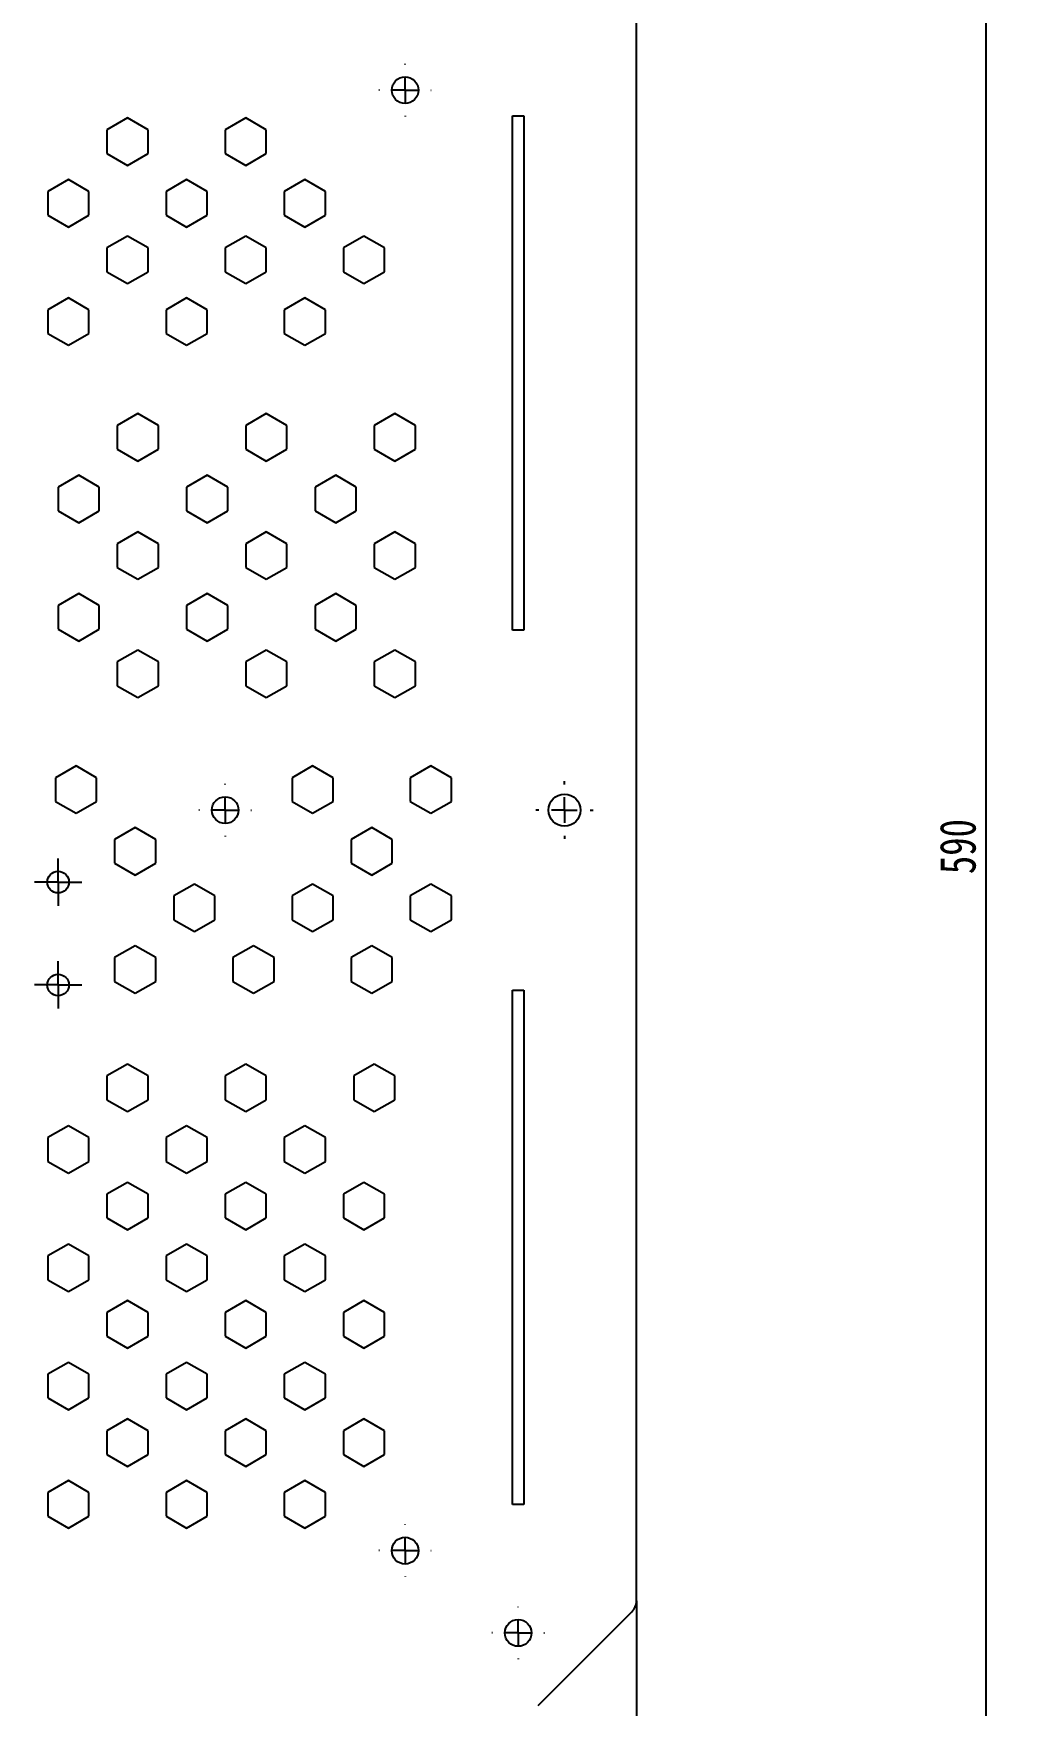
# Model space of a CAD drawing. Header units: millimetres. Extents: x 0 to 594, y 0 to 420.
# Drawn here: x 190.4 to 285, y 143.2 to 305.8 of the extents above; entities that cross this region are included whole.
import ezdxf

# ---------------------------------------------------------------- set-up
doc = ezdxf.new("R2010")
doc.units = ezdxf.units.MM
doc.layers.add('10', color=7, linetype='Continuous')
doc.styles.add('SLDTEXTSTYLE2', font='HYSWLONGFANGSONG.TTF')
doc.dimstyles.new('SLDDIMSTYLE0', dxfattribs={"dimtxt": 3.5, "dimasz": 4.08, "dimexe": 0, "dimexo": 0.0625, "dimgap": 0.875, "dimtad": 2, "dimlfac": 2, "dimrnd": 1e-09, "dimzin": 12, "dimdsep": 46, "dimtxsty": 'SLDTEXTSTYLE2', "dimsah": 1, "dimcen": 0.09, "dimadec": 0, "dimazin": 3, "dimtfac": 1, "dimtofl": 0, "dimtmove": 0, "dimatfit": 3, "dimfxl": 0, "dimfrac": 2, "dimtolj": 1, "dimtzin": 12, "dimarcsym": 0})

# ---------------------------------------------------------------- blocks, each defined once
blk = doc.blocks.new('_D')
at = {"layer": '10'}
for p, q in [((99.05, 153.38), (99.05, 70.76)), ((249.05, 153.38), (249.05, 70.76)), ((99.05, 72.76), (249.05, 72.76))]:
    blk.add_line(p, q, dxfattribs=at)
for points in [[(99.05, 72.76), (103.13, 72.25), (103.13, 73.26)], [(249.05, 72.76), (244.97, 73.26), (244.97, 72.25)]]:
    blk.add_solid(points, dxfattribs=at)
at = {"layer": '10', "insert": (170.21, 77.27), "char_height": 3.5, "attachment_point": 1, "style": 'SLDTEXTSTYLE2'}
blk.add_mtext('300', dxfattribs=at)
blk = doc.blocks.new('_D_1')
at = {"layer": '10'}
for p, q in [((184.05, 377.76), (285.05, 377.76)), ((283.05, 82.76), (283.05, 377.76)), ((184.05, 82.76), (285.05, 82.76))]:
    blk.add_line(p, q, dxfattribs=at)
for points in [[(283.05, 377.76), (282.54, 373.68), (283.55, 373.68)], [(283.05, 82.76), (283.55, 86.84), (282.54, 86.84)]]:
    blk.add_solid(points, dxfattribs=at)
at = {"layer": '10', "insert": (278.54, 224.03), "char_height": 3.5, "attachment_point": 1, "rotation": 90, "style": 'SLDTEXTSTYLE2'}
blk.add_mtext('590', dxfattribs=at)
blk = doc.blocks.new('SW_CENTERMARKSYMBOL_8')
at = {"layer": '10', "color": 0}
for p, q in [((0, 2.5), (0, 2.55)), ((-2.5, 0), (-2.55, 0)), ((0, 0), (-1.25, 0)), ((0, 0), (0, 1.25)), ((0, 0), (0, -1.25)), ((0, 0), (1.25, 0)), ((2.5, 0), (2.55, 0)), ((0, -2.5), (0, -2.55))]:
    blk.add_line(p, q, dxfattribs=at)
blk = doc.blocks.new('SW_CENTERMARKSYMBOL_23')
at = {"layer": '10', "color": 0}
for p, q in [((0, 2.5), (0, 2.8)), ((-2.5, 0), (-2.8, 0)), ((0, 0), (-1.25, 0)), ((0, 0), (0, 1.25)), ((0, 0), (0, -1.25)), ((0, 0), (1.25, 0)), ((2.5, 0), (2.8, 0)), ((0, -2.5), (0, -2.8))]:
    blk.add_line(p, q, dxfattribs=at)
blk = doc.blocks.new('SW_CENTERMARKSYMBOL_26')
at = {"layer": '10', "color": 0}
for p, q in [((0, 2.5), (0, 2.55)), ((-2.5, 0), (-2.55, 0)), ((0, 0), (-1.25, 0)), ((0, 0), (0, 1.25)), ((0, 0), (0, -1.25)), ((0, 0), (1.25, 0)), ((2.5, 0), (2.55, 0)), ((0, -2.5), (0, -2.55))]:
    blk.add_line(p, q, dxfattribs=at)
blk = doc.blocks.new('SW_CENTERMARKSYMBOL_29')
at = {"layer": '10', "color": 0}
for p, q in [((0, 2.5), (0, 2.55)), ((-2.5, 0), (-2.55, 0)), ((0, 0), (-1.25, 0)), ((0, 0), (0, 1.25)), ((0, 0), (0, -1.25)), ((0, 0), (1.25, 0)), ((2.5, 0), (2.55, 0)), ((0, -2.5), (0, -2.55))]:
    blk.add_line(p, q, dxfattribs=at)
blk = doc.blocks.new('SW_CENTERMARKSYMBOL_30')
at = {"layer": '10', "color": 0}
for p, q in [((0, 2.5), (0, 2.55)), ((-2.5, 0), (-2.55, 0)), ((0, 0), (-1.25, 0)), ((0, 0), (0, 1.25)), ((0, 0), (0, -1.25)), ((0, 0), (1.25, 0)), ((2.5, 0), (2.55, 0)), ((0, -2.5), (0, -2.55))]:
    blk.add_line(p, q, dxfattribs=at)
blk = doc.blocks.new('SW_CENTERMARKSYMBOL_32')
at = {"layer": '10', "color": 0}
for p, q in [((0, 1.25), (0, 2.3)), ((-1.25, 0), (-2.3, 0)), ((0, 0), (-1.25, 0)), ((0, 0), (0, 1.25)), ((0, 0), (0, -1.25)), ((0, 0), (1.25, 0)), ((1.25, 0), (2.3, 0)), ((0, -1.25), (0, -2.3))]:
    blk.add_line(p, q, dxfattribs=at)
blk = doc.blocks.new('SW_CENTERMARKSYMBOL_34')
at = {"layer": '10', "color": 0}
for p, q in [((0, 1.25), (0, 2.3)), ((-1.25, 0), (-2.3, 0)), ((0, 0), (-1.25, 0)), ((0, 0), (0, 1.25)), ((0, 0), (0, -1.25)), ((0, 0), (1.25, 0)), ((1.25, 0), (2.3, 0)), ((0, -1.25), (0, -2.3))]:
    blk.add_line(p, q, dxfattribs=at)

msp = doc.modelspace()

# ---------------------------------------------------------------- linework, layer by layer
at = {"color": 7, "linetype": 'Continuous', "lineweight": 25}
for p, q in [((249.0469, 153.3775), (249.0469, 307.1348)), ((199.5469, 297.5655), (197.5469, 296.4108)), ((201.5469, 296.4108), (199.5469, 297.5655)), ((211.0469, 297.5655), (209.0469, 296.4108)), ((213.0469, 296.4108), (211.0469, 297.5655)), ((236.9969, 297.7561), (238.0969, 297.7561)), ((236.9969, 247.7561), (236.9969, 297.7561)), ((238.0969, 297.7561), (238.0969, 247.7561)), ((197.5469, 296.4108), (197.5469, 294.1014)), ((201.5469, 294.1014), (201.5469, 296.4108)), ((209.0469, 296.4108), (209.0469, 294.1014)), ((213.0469, 294.1014), (213.0469, 296.4108)), ((197.5469, 294.1014), (199.5469, 292.9467)), ((199.5469, 292.9467), (201.5469, 294.1014)), ((209.0469, 294.1014), (211.0469, 292.9467)), ((211.0469, 292.9467), (213.0469, 294.1014)), ((193.7969, 291.5655), (191.7969, 290.4108)), ((195.7969, 290.4108), (193.7969, 291.5655)), ((205.2969, 291.5655), (203.2969, 290.4108)), ((207.2969, 290.4108), (205.2969, 291.5655)), ((216.7969, 291.5655), (214.7969, 290.4108)), ((218.7969, 290.4108), (216.7969, 291.5655)), ((191.7969, 290.4108), (191.7969, 288.1014)), ((195.7969, 288.1014), (195.7969, 290.4108)), ((203.2969, 290.4108), (203.2969, 288.1014)), ((207.2969, 288.1014), (207.2969, 290.4108)), ((214.7969, 290.4108), (214.7969, 288.1014)), ((218.7969, 288.1014), (218.7969, 290.4108)), ((191.7969, 288.1014), (193.7969, 286.9467)), ((193.7969, 286.9467), (195.7969, 288.1014)), ((203.2969, 288.1014), (205.2969, 286.9467)), ((205.2969, 286.9467), (207.2969, 288.1014)), ((214.7969, 288.1014), (216.7969, 286.9467)), ((216.7969, 286.9467), (218.7969, 288.1014)), ((199.5469, 286.0655), (197.5469, 284.9108)), ((197.5469, 284.9108), (197.5469, 282.6014)), ((201.5469, 284.9108), (199.5469, 286.0655)), ((201.5469, 282.6014), (201.5469, 284.9108)), ((211.0469, 286.0655), (209.0469, 284.9108)), ((209.0469, 284.9108), (209.0469, 282.6014)), ((213.0469, 284.9108), (211.0469, 286.0655)), ((213.0469, 282.6014), (213.0469, 284.9108)), ((222.5469, 286.0655), (220.5469, 284.9108)), ((220.5469, 284.9108), (220.5469, 282.6014)), ((224.5469, 284.9108), (222.5469, 286.0655)), ((224.5469, 282.6014), (224.5469, 284.9108)), ((197.5469, 282.6014), (199.5469, 281.4467)), ((199.5469, 281.4467), (201.5469, 282.6014)), ((209.0469, 282.6014), (211.0469, 281.4467)), ((211.0469, 281.4467), (213.0469, 282.6014)), ((220.5469, 282.6014), (222.5469, 281.4467)), ((222.5469, 281.4467), (224.5469, 282.6014)), ((193.7969, 280.0655), (191.7969, 278.9108)), ((195.7969, 278.9108), (193.7969, 280.0655)), ((205.2969, 280.0655), (203.2969, 278.9108)), ((207.2969, 278.9108), (205.2969, 280.0655)), ((216.7969, 280.0655), (214.7969, 278.9108)), ((218.7969, 278.9108), (216.7969, 280.0655)), ((191.7969, 278.9108), (191.7969, 276.6014)), ((195.7969, 276.6014), (195.7969, 278.9108)), ((203.2969, 278.9108), (203.2969, 276.6014)), ((207.2969, 276.6014), (207.2969, 278.9108)), ((214.7969, 278.9108), (214.7969, 276.6014)), ((218.7969, 276.6014), (218.7969, 278.9108)), ((191.7969, 276.6014), (193.7969, 275.4467)), ((193.7969, 275.4467), (195.7969, 276.6014)), ((203.2969, 276.6014), (205.2969, 275.4467)), ((205.2969, 275.4467), (207.2969, 276.6014)), ((214.7969, 276.6014), (216.7969, 275.4467)), ((216.7969, 275.4467), (218.7969, 276.6014)), ((200.5469, 268.8155), (198.5469, 267.6608)), ((202.5469, 267.6608), (200.5469, 268.8155)), ((213.0469, 268.8155), (211.0469, 267.6608)), ((215.0469, 267.6608), (213.0469, 268.8155)), ((225.5469, 268.8155), (223.5469, 267.6608)), ((227.5469, 267.6608), (225.5469, 268.8155)), ((198.5469, 267.6608), (198.5469, 265.3514)), ((202.5469, 265.3514), (202.5469, 267.6608)), ((211.0469, 267.6608), (211.0469, 265.3514)), ((215.0469, 265.3514), (215.0469, 267.6608)), ((223.5469, 267.6608), (223.5469, 265.3514)), ((227.5469, 265.3514), (227.5469, 267.6608)), ((198.5469, 265.3514), (200.5469, 264.1967)), ((200.5469, 264.1967), (202.5469, 265.3514)), ((211.0469, 265.3514), (213.0469, 264.1967)), ((213.0469, 264.1967), (215.0469, 265.3514)), ((223.5469, 265.3514), (225.5469, 264.1967)), ((225.5469, 264.1967), (227.5469, 265.3514)), ((194.7969, 262.8155), (192.7969, 261.6608)), ((196.7969, 261.6608), (194.7969, 262.8155)), ((207.2969, 262.8155), (205.2969, 261.6608)), ((209.2969, 261.6608), (207.2969, 262.8155)), ((219.7969, 262.8155), (217.7969, 261.6608)), ((221.7969, 261.6608), (219.7969, 262.8155)), ((192.7969, 261.6608), (192.7969, 259.3514)), ((196.7969, 259.3514), (196.7969, 261.6608)), ((205.2969, 261.6608), (205.2969, 259.3514)), ((209.2969, 259.3514), (209.2969, 261.6608)), ((217.7969, 261.6608), (217.7969, 259.3514)), ((221.7969, 259.3514), (221.7969, 261.6608)), ((192.7969, 259.3514), (194.7969, 258.1967)), ((194.7969, 258.1967), (196.7969, 259.3514)), ((205.2969, 259.3514), (207.2969, 258.1967)), ((207.2969, 258.1967), (209.2969, 259.3514)), ((217.7969, 259.3514), (219.7969, 258.1967)), ((219.7969, 258.1967), (221.7969, 259.3514)), ((200.5469, 257.3155), (198.5469, 256.1608)), ((202.5469, 256.1608), (200.5469, 257.3155)), ((213.0469, 257.3155), (211.0469, 256.1608)), ((215.0469, 256.1608), (213.0469, 257.3155)), ((225.5469, 257.3155), (223.5469, 256.1608)), ((227.5469, 256.1608), (225.5469, 257.3155)), ((198.5469, 256.1608), (198.5469, 253.8514)), ((202.5469, 253.8514), (202.5469, 256.1608)), ((211.0469, 256.1608), (211.0469, 253.8514)), ((215.0469, 253.8514), (215.0469, 256.1608)), ((223.5469, 256.1608), (223.5469, 253.8514)), ((227.5469, 253.8514), (227.5469, 256.1608)), ((198.5469, 253.8514), (200.5469, 252.6967)), ((200.5469, 252.6967), (202.5469, 253.8514)), ((211.0469, 253.8514), (213.0469, 252.6967)), ((213.0469, 252.6967), (215.0469, 253.8514)), ((223.5469, 253.8514), (225.5469, 252.6967)), ((225.5469, 252.6967), (227.5469, 253.8514)), ((194.7969, 251.3155), (192.7969, 250.1608)), ((196.7969, 250.1608), (194.7969, 251.3155)), ((207.2969, 251.3155), (205.2969, 250.1608)), ((209.2969, 250.1608), (207.2969, 251.3155)), ((219.7969, 251.3155), (217.7969, 250.1608)), ((221.7969, 250.1608), (219.7969, 251.3155)), ((192.7969, 250.1608), (192.7969, 247.8514)), ((196.7969, 247.8514), (196.7969, 250.1608)), ((205.2969, 250.1608), (205.2969, 247.8514)), ((209.2969, 247.8514), (209.2969, 250.1608)), ((217.7969, 250.1608), (217.7969, 247.8514)), ((221.7969, 247.8514), (221.7969, 250.1608)), ((192.7969, 247.8514), (194.7969, 246.6967)), ((194.7969, 246.6967), (196.7969, 247.8514)), ((205.2969, 247.8514), (207.2969, 246.6967)), ((207.2969, 246.6967), (209.2969, 247.8514)), ((217.7969, 247.8514), (219.7969, 246.6967)), ((219.7969, 246.6967), (221.7969, 247.8514)), ((238.0969, 247.7561), (236.9969, 247.7561)), ((200.5469, 245.8155), (198.5469, 244.6608)), ((202.5469, 244.6608), (200.5469, 245.8155)), ((213.0469, 245.8155), (211.0469, 244.6608)), ((215.0469, 244.6608), (213.0469, 245.8155)), ((225.5469, 245.8155), (223.5469, 244.6608)), ((227.5469, 244.6608), (225.5469, 245.8155)), ((198.5469, 244.6608), (198.5469, 242.3514)), ((202.5469, 242.3514), (202.5469, 244.6608)), ((211.0469, 244.6608), (211.0469, 242.3514)), ((215.0469, 242.3514), (215.0469, 244.6608)), ((223.5469, 244.6608), (223.5469, 242.3514)), ((227.5469, 242.3514), (227.5469, 244.6608)), ((198.5469, 242.3514), (200.5469, 241.1967)), ((200.5469, 241.1967), (202.5469, 242.3514)), ((211.0469, 242.3514), (213.0469, 241.1967)), ((213.0469, 241.1967), (215.0469, 242.3514)), ((223.5469, 242.3514), (225.5469, 241.1967)), ((225.5469, 241.1967), (227.5469, 242.3514)), ((194.5469, 234.5655), (192.5469, 233.4108)), ((196.5469, 233.4108), (194.5469, 234.5655)), ((217.5469, 234.5655), (215.5469, 233.4108)), ((219.5469, 233.4108), (217.5469, 234.5655)), ((229.0469, 234.5655), (227.0469, 233.4108)), ((231.0469, 233.4108), (229.0469, 234.5655)), ((192.5469, 233.4108), (192.5469, 231.1014)), ((196.5469, 231.1014), (196.5469, 233.4108)), ((215.5469, 233.4108), (215.5469, 231.1014)), ((219.5469, 231.1014), (219.5469, 233.4108)), ((227.0469, 233.4108), (227.0469, 231.1014)), ((231.0469, 231.1014), (231.0469, 233.4108)), ((192.5469, 231.1014), (194.5469, 229.9467)), ((194.5469, 229.9467), (196.5469, 231.1014)), ((215.5469, 231.1014), (217.5469, 229.9467)), ((217.5469, 229.9467), (219.5469, 231.1014)), ((227.0469, 231.1014), (229.0469, 229.9467)), ((229.0469, 229.9467), (231.0469, 231.1014)), ((200.2969, 228.5655), (198.2969, 227.4108)), ((202.2969, 227.4108), (200.2969, 228.5655)), ((223.2969, 228.5655), (221.2969, 227.4108)), ((225.2969, 227.4108), (223.2969, 228.5655)), ((198.2969, 227.4108), (198.2969, 225.1014)), ((202.2969, 225.1014), (202.2969, 227.4108)), ((221.2969, 227.4108), (221.2969, 225.1014)), ((225.2969, 225.1014), (225.2969, 227.4108)), ((198.2969, 225.1014), (200.2969, 223.9467)), ((200.2969, 223.9467), (202.2969, 225.1014)), ((221.2969, 225.1014), (223.2969, 223.9467)), ((223.2969, 223.9467), (225.2969, 225.1014)), ((206.0469, 223.0655), (204.0469, 221.9108)), ((208.0469, 221.9108), (206.0469, 223.0655)), ((217.5469, 223.0655), (215.5469, 221.9108)), ((219.5469, 221.9108), (217.5469, 223.0655)), ((229.0469, 223.0655), (227.0469, 221.9108)), ((231.0469, 221.9108), (229.0469, 223.0655)), ((204.0469, 221.9108), (204.0469, 219.6014)), ((208.0469, 219.6014), (208.0469, 221.9108)), ((215.5469, 221.9108), (215.5469, 219.6014)), ((219.5469, 219.6014), (219.5469, 221.9108)), ((227.0469, 221.9108), (227.0469, 219.6014)), ((231.0469, 219.6014), (231.0469, 221.9108)), ((204.0469, 219.6014), (206.0469, 218.4467)), ((206.0469, 218.4467), (208.0469, 219.6014)), ((215.5469, 219.6014), (217.5469, 218.4467)), ((217.5469, 218.4467), (219.5469, 219.6014)), ((227.0469, 219.6014), (229.0469, 218.4467)), ((229.0469, 218.4467), (231.0469, 219.6014)), ((200.2969, 217.0655), (198.2969, 215.9108)), ((202.2969, 215.9108), (200.2969, 217.0655)), ((211.7969, 217.0655), (209.7969, 215.9108)), ((213.7969, 215.9108), (211.7969, 217.0655)), ((223.2969, 217.0655), (221.2969, 215.9108)), ((225.2969, 215.9108), (223.2969, 217.0655)), ((198.2969, 215.9108), (198.2969, 213.6014)), ((202.2969, 213.6014), (202.2969, 215.9108)), ((209.7969, 215.9108), (209.7969, 213.6014)), ((213.7969, 213.6014), (213.7969, 215.9108)), ((221.2969, 215.9108), (221.2969, 213.6014)), ((225.2969, 213.6014), (225.2969, 215.9108)), ((198.2969, 213.6014), (200.2969, 212.4467)), ((200.2969, 212.4467), (202.2969, 213.6014)), ((209.7969, 213.6014), (211.7969, 212.4467)), ((211.7969, 212.4467), (213.7969, 213.6014)), ((221.2969, 213.6014), (223.2969, 212.4467)), ((223.2969, 212.4467), (225.2969, 213.6014)), ((236.9969, 212.7561), (238.0969, 212.7561)), ((236.9969, 162.7561), (236.9969, 212.7561)), ((238.0969, 212.7561), (238.0969, 162.7561)), ((199.5469, 205.5655), (197.5469, 204.4108)), ((201.5469, 204.4108), (199.5469, 205.5655)), ((211.0469, 205.5655), (209.0469, 204.4108)), ((213.0469, 204.4108), (211.0469, 205.5655)), ((223.5469, 205.5655), (221.5469, 204.4108)), ((225.5469, 204.4108), (223.5469, 205.5655)), ((197.5469, 204.4108), (197.5469, 202.1014)), ((201.5469, 202.1014), (201.5469, 204.4108)), ((209.0469, 204.4108), (209.0469, 202.1014)), ((213.0469, 202.1014), (213.0469, 204.4108)), ((221.5469, 204.4108), (221.5469, 202.1014)), ((225.5469, 202.1014), (225.5469, 204.4108)), ((197.5469, 202.1014), (199.5469, 200.9467)), ((199.5469, 200.9467), (201.5469, 202.1014)), ((209.0469, 202.1014), (211.0469, 200.9467)), ((211.0469, 200.9467), (213.0469, 202.1014)), ((221.5469, 202.1014), (223.5469, 200.9467)), ((223.5469, 200.9467), (225.5469, 202.1014)), ((193.7969, 199.5655), (191.7969, 198.4108)), ((191.7969, 198.4108), (191.7969, 196.1014)), ((195.7969, 198.4108), (193.7969, 199.5655)), ((195.7969, 196.1014), (195.7969, 198.4108)), ((205.2969, 199.5655), (203.2969, 198.4108)), ((203.2969, 198.4108), (203.2969, 196.1014)), ((207.2969, 198.4108), (205.2969, 199.5655)), ((207.2969, 196.1014), (207.2969, 198.4108)), ((216.7969, 199.5655), (214.7969, 198.4108)), ((214.7969, 198.4108), (214.7969, 196.1014)), ((218.7969, 198.4108), (216.7969, 199.5655)), ((218.7969, 196.1014), (218.7969, 198.4108)), ((191.7969, 196.1014), (193.7969, 194.9467)), ((193.7969, 194.9467), (195.7969, 196.1014)), ((203.2969, 196.1014), (205.2969, 194.9467)), ((205.2969, 194.9467), (207.2969, 196.1014)), ((214.7969, 196.1014), (216.7969, 194.9467)), ((216.7969, 194.9467), (218.7969, 196.1014)), ((199.5469, 194.0655), (197.5469, 192.9108)), ((201.5469, 192.9108), (199.5469, 194.0655)), ((211.0469, 194.0655), (209.0469, 192.9108)), ((213.0469, 192.9108), (211.0469, 194.0655)), ((222.5469, 194.0655), (220.5469, 192.9108)), ((224.5469, 192.9108), (222.5469, 194.0655)), ((197.5469, 192.9108), (197.5469, 190.6014)), ((201.5469, 190.6014), (201.5469, 192.9108)), ((209.0469, 192.9108), (209.0469, 190.6014)), ((213.0469, 190.6014), (213.0469, 192.9108)), ((220.5469, 192.9108), (220.5469, 190.6014)), ((224.5469, 190.6014), (224.5469, 192.9108)), ((197.5469, 190.6014), (199.5469, 189.4467)), ((199.5469, 189.4467), (201.5469, 190.6014)), ((209.0469, 190.6014), (211.0469, 189.4467)), ((211.0469, 189.4467), (213.0469, 190.6014)), ((220.5469, 190.6014), (222.5469, 189.4467)), ((222.5469, 189.4467), (224.5469, 190.6014)), ((193.7969, 188.0655), (191.7969, 186.9108)), ((195.7969, 186.9108), (193.7969, 188.0655)), ((205.2969, 188.0655), (203.2969, 186.9108)), ((207.2969, 186.9108), (205.2969, 188.0655)), ((216.7969, 188.0655), (214.7969, 186.9108)), ((218.7969, 186.9108), (216.7969, 188.0655)), ((191.7969, 186.9108), (191.7969, 184.6014)), ((195.7969, 184.6014), (195.7969, 186.9108)), ((203.2969, 186.9108), (203.2969, 184.6014)), ((207.2969, 184.6014), (207.2969, 186.9108)), ((214.7969, 186.9108), (214.7969, 184.6014)), ((218.7969, 184.6014), (218.7969, 186.9108)), ((191.7969, 184.6014), (193.7969, 183.4467)), ((193.7969, 183.4467), (195.7969, 184.6014)), ((203.2969, 184.6014), (205.2969, 183.4467)), ((205.2969, 183.4467), (207.2969, 184.6014)), ((214.7969, 184.6014), (216.7969, 183.4467)), ((216.7969, 183.4467), (218.7969, 184.6014)), ((199.5469, 182.5655), (197.5469, 181.4108)), ((201.5469, 181.4108), (199.5469, 182.5655)), ((211.0469, 182.5655), (209.0469, 181.4108)), ((213.0469, 181.4108), (211.0469, 182.5655)), ((222.5469, 182.5655), (220.5469, 181.4108)), ((224.5469, 181.4108), (222.5469, 182.5655)), ((197.5469, 181.4108), (197.5469, 179.1014)), ((201.5469, 179.1014), (201.5469, 181.4108)), ((209.0469, 181.4108), (209.0469, 179.1014)), ((213.0469, 179.1014), (213.0469, 181.4108)), ((220.5469, 181.4108), (220.5469, 179.1014)), ((224.5469, 179.1014), (224.5469, 181.4108)), ((197.5469, 179.1014), (199.5469, 177.9467)), ((199.5469, 177.9467), (201.5469, 179.1014)), ((209.0469, 179.1014), (211.0469, 177.9467)), ((211.0469, 177.9467), (213.0469, 179.1014)), ((220.5469, 179.1014), (222.5469, 177.9467)), ((222.5469, 177.9467), (224.5469, 179.1014)), ((193.7969, 176.5655), (191.7969, 175.4108)), ((195.7969, 175.4108), (193.7969, 176.5655)), ((205.2969, 176.5655), (203.2969, 175.4108)), ((207.2969, 175.4108), (205.2969, 176.5655)), ((216.7969, 176.5655), (214.7969, 175.4108)), ((218.7969, 175.4108), (216.7969, 176.5655)), ((191.7969, 175.4108), (191.7969, 173.1014)), ((195.7969, 173.1014), (195.7969, 175.4108)), ((203.2969, 175.4108), (203.2969, 173.1014)), ((207.2969, 173.1014), (207.2969, 175.4108)), ((214.7969, 175.4108), (214.7969, 173.1014)), ((218.7969, 173.1014), (218.7969, 175.4108)), ((191.7969, 173.1014), (193.7969, 171.9467)), ((193.7969, 171.9467), (195.7969, 173.1014)), ((203.2969, 173.1014), (205.2969, 171.9467)), ((205.2969, 171.9467), (207.2969, 173.1014)), ((214.7969, 173.1014), (216.7969, 171.9467)), ((216.7969, 171.9467), (218.7969, 173.1014)), ((199.5469, 171.0655), (197.5469, 169.9108)), ((201.5469, 169.9108), (199.5469, 171.0655)), ((211.0469, 171.0655), (209.0469, 169.9108)), ((213.0469, 169.9108), (211.0469, 171.0655)), ((222.5469, 171.0655), (220.5469, 169.9108)), ((224.5469, 169.9108), (222.5469, 171.0655)), ((197.5469, 169.9108), (197.5469, 167.6014)), ((201.5469, 167.6014), (201.5469, 169.9108)), ((209.0469, 169.9108), (209.0469, 167.6014)), ((213.0469, 167.6014), (213.0469, 169.9108)), ((220.5469, 169.9108), (220.5469, 167.6014)), ((224.5469, 167.6014), (224.5469, 169.9108)), ((197.5469, 167.6014), (199.5469, 166.4467)), ((199.5469, 166.4467), (201.5469, 167.6014)), ((209.0469, 167.6014), (211.0469, 166.4467)), ((211.0469, 166.4467), (213.0469, 167.6014)), ((220.5469, 167.6014), (222.5469, 166.4467)), ((222.5469, 166.4467), (224.5469, 167.6014)), ((193.7969, 165.0655), (191.7969, 163.9108)), ((195.7969, 163.9108), (193.7969, 165.0655)), ((205.2969, 165.0655), (203.2969, 163.9108)), ((207.2969, 163.9108), (205.2969, 165.0655)), ((216.7969, 165.0655), (214.7969, 163.9108)), ((218.7969, 163.9108), (216.7969, 165.0655)), ((191.7969, 163.9108), (191.7969, 161.6014)), ((195.7969, 161.6014), (195.7969, 163.9108)), ((203.2969, 163.9108), (203.2969, 161.6014)), ((207.2969, 161.6014), (207.2969, 163.9108)), ((214.7969, 163.9108), (214.7969, 161.6014)), ((218.7969, 161.6014), (218.7969, 163.9108)), ((238.0969, 162.7561), (236.9969, 162.7561)), ((191.7969, 161.6014), (193.7969, 160.4467)), ((193.7969, 160.4467), (195.7969, 161.6014)), ((203.2969, 161.6014), (205.2969, 160.4467)), ((205.2969, 160.4467), (207.2969, 161.6014)), ((214.7969, 161.6014), (216.7969, 160.4467)), ((216.7969, 160.4467), (218.7969, 161.6014)), ((239.4863, 143.1955), (248.6076, 152.3168))]:
    msp.add_line(p, q, dxfattribs=at)
for centre, radius in [((226.5469, 300.2561), 1.3), ((209.0469, 230.2561), 1.3), ((242.0469, 230.2561), 1.55), ((192.7969, 223.2561), 1.05), ((192.7969, 213.2561), 1.05), ((226.5469, 158.2561), 1.3), ((237.5469, 150.2561), 1.3)]:
    msp.add_circle(centre, radius, dxfattribs=at)
msp.add_arc((247.5469, 153.3775), 1.5, 315, 0, dxfattribs=at)

# ---------------------------------------------------------------- block references
at = {"layer": '10'}
for name, p in [('SW_CENTERMARKSYMBOL_30', (226.5469, 300.2561)), ('SW_CENTERMARKSYMBOL_29', (209.0469, 230.2561)), ('SW_CENTERMARKSYMBOL_23', (242.0469, 230.2561)), ('SW_CENTERMARKSYMBOL_34', (192.7969, 223.2561)), ('SW_CENTERMARKSYMBOL_32', (192.7969, 213.2561)), ('SW_CENTERMARKSYMBOL_26', (226.5469, 158.2561)), ('SW_CENTERMARKSYMBOL_8', (237.5469, 150.2561))]:
    msp.add_blockref(name, p, dxfattribs=at)

# ---------------------------------------------------------------- dimensions: what is measured, and where the dimension line sits
dim = msp.add_linear_dim(base=(283.0469, 377.7561), p1=(184.0469, 82.7561), p2=(184.0469, 377.7561), angle=90, dimstyle='SLDDIMSTYLE0', dxfattribs=at)
dim.commit()
dim.dimension.update_dxf_attribs({"geometry": '_D_1', "text_midpoint": (283.0469, 226.3293), "dimtype": 160})
dim = msp.add_linear_dim(base=(249.0469, 72.7561), p1=(99.0469, 153.3775), p2=(249.0469, 153.3775), dimstyle='SLDDIMSTYLE0', dxfattribs=at)
dim.commit()
dim.dimension.update_dxf_attribs({"geometry": '_D', "text_midpoint": (172.5116, 72.7561), "dimtype": 160})

doc.saveas('drawing.dxf')
